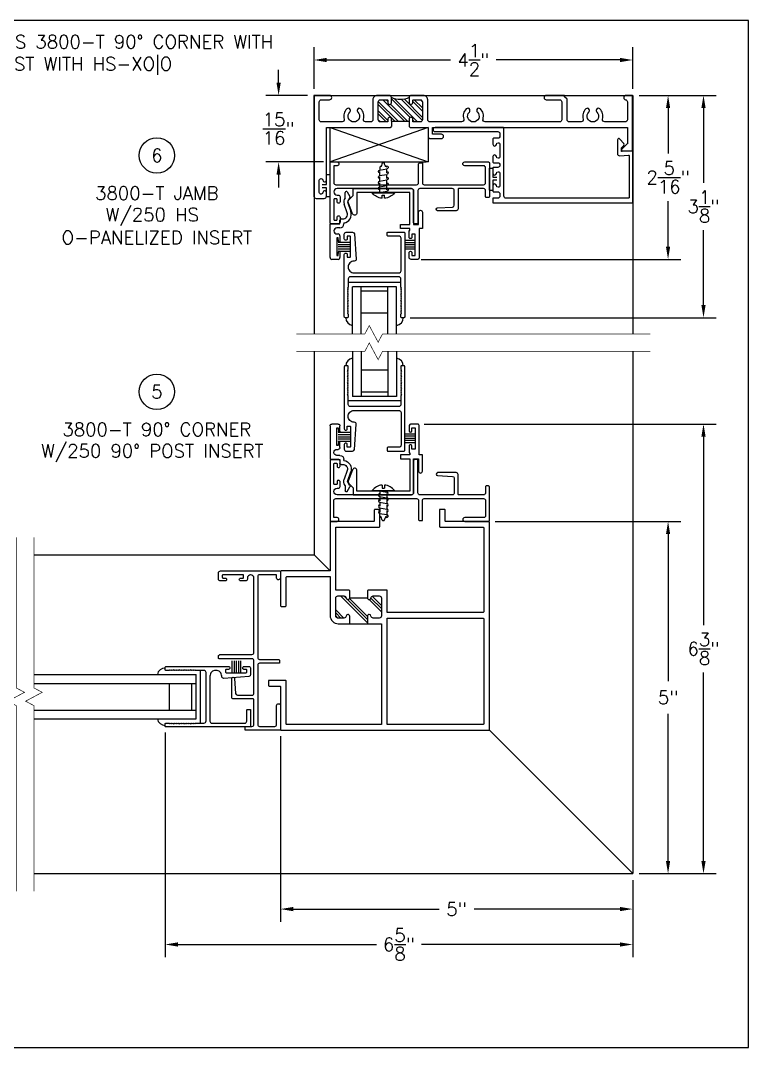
# Model space of a CAD drawing. Extents: x -118 to 134, y 32 to 229.
# Drawn here: x 3.5 to 13.78, y 31.68 to 46.18 of the extents above; entities that cross this region are included whole.
import ezdxf
from ezdxf.enums import TextEntityAlignment as Align

# ---------------------------------------------------------------- set-up
doc = ezdxf.new("R2010")
doc.units = 0
doc.header["$MEASUREMENT"] = 0
doc.layers.get('0').update_dxf_attribs({"linetype": 'CONTINUOUS'})
doc.layers.get('Defpoints').update_dxf_attribs({"linetype": 'CONTINUOUS'})
for name, color, linetype in [('FRAME', 1, 'CONTINUOUS'), ('GLASS', 7, 'CONTINUOUS'), ('GLAZING', 7, 'CONTINUOUS'), ('MISC', 7, 'CONTINUOUS'), ('SEAL', 7, 'CONTINUOUS'), ('TEXT', 7, 'CONTINUOUS'), ('VENT', 5, 'CONTINUOUS')]:
    doc.layers.add(name, color=color, linetype=linetype)
doc.layers.add('No Print', color=30, linetype='CONTINUOUS', plot=False)
doc.styles.get("Standard").update_dxf_attribs({"font": 'romans.shx'})
doc.dimstyles.new('QUARTER SCALE', dxfattribs={"dimscale": 3, "dimtxt": 0.0625, "dimasz": 0.06, "dimexe": 0.06, "dimexo": 0.031, "dimgap": 0.039, "dimtad": 0, "dimtih": 1, "dimtoh": 1, "dimdec": 4, "dimzin": 0, "dimdsep": 46, "dimlunit": 4, "dimtxsty": 'Standard', "dimcen": 0.09, "dimadec": 0, "dimazin": 0, "dimtfac": 1, "dimtdec": 4, "dimtofl": 0, "dimtmove": 0, "dimatfit": 3, "dimfxl": 0, "dimtolj": 1, "dimtzin": 0, "dimarcsym": 0})

# ---------------------------------------------------------------- blocks, each defined once
blk = doc.blocks.new('2022 DG LEAD STILE')
blk.add_lwpolyline([(0.377, -0.275), (0.35, -0.275, 0.414214), (0.34, -0.285), (0.34, -0.565, 0.414214), (0.35, -0.575), (0.377, -0.575, 0.414214), (0.387, -0.565), (0.387, -0.535, -0.414214), (0.407, -0.515), (0.408, -0.515, -0.414214), (0.427, -0.535), (0.427, -0.602, -0.414214), (0.4, -0.629), (0.312, -0.629, -0.392876), (0.285, -0.604), (0.259, -0.25, -0.435878), (0.286, -0.221), (0.29, -0.221, 0.414214), (0.373, -0.138), (0.373, -0.137, 0.414214), (0.29, -0.054), (-0.343, -0.054, 0.414214), (-0.374, -0.085), (-0.374, -0.544, 0.414214), (-0.343, -0.575), (-0.188, -0.575, -0.414214), (-0.178, -0.585), (-0.178, -0.619, -0.414214), (-0.188, -0.629), (-0.413, -0.629, -0.414214), (-0.427, -0.614), (-0.427, 0.563, -0.414214), (-0.413, 0.578), (-0.382, 0.578, -0.414214), (-0.373, 0.568), (-0.373, 0.528), (-0.382, 0.518), (-0.373, 0.508), (-0.382, 0.498), (-0.373, 0.488), (-0.382, 0.478), (-0.373, 0.468), (-0.382, 0.458), (-0.373, 0.448), (-0.382, 0.438), (-0.373, 0.428), (-0.382, 0.418), (-0.373, 0.408), (-0.382, 0.398), (-0.373, 0.388), (-0.382, 0.378), (-0.373, 0.368), (-0.382, 0.358), (-0.373, 0.348), (-0.382, 0.338), (-0.373, 0.328), (-0.382, 0.318), (-0.373, 0.308), (-0.382, 0.298), (-0.373, 0.288), (-0.382, 0.278), (-0.373, 0.268), (-0.382, 0.258), (-0.373, 0.248), (-0.382, 0.238), (-0.373, 0.228), (-0.382, 0.218), (-0.373, 0.208), (-0.382, 0.198), (-0.373, 0.188), (-0.382, 0.178), (-0.373, 0.168), (-0.382, 0.158), (-0.378, 0.153), (-0.373, 0.153), (-0.373, 0.031, 0.414214), (-0.341, 0), (0.341, 0, 0.414214), (0.372, 0.031), (0.372, 0.153), (0.377, 0.153), (0.382, 0.158), (0.372, 0.168), (0.382, 0.178), (0.372, 0.188), (0.382, 0.198), (0.372, 0.208), (0.382, 0.218), (0.372, 0.228), (0.382, 0.238), (0.372, 0.248), (0.382, 0.258), (0.372, 0.268), (0.382, 0.278), (0.372, 0.288), (0.382, 0.298), (0.372, 0.308), (0.382, 0.318), (0.372, 0.328), (0.382, 0.338), (0.372, 0.348), (0.382, 0.358), (0.372, 0.368), (0.382, 0.378), (0.372, 0.388), (0.382, 0.398), (0.372, 0.408), (0.382, 0.418), (0.372, 0.428), (0.382, 0.438), (0.372, 0.448), (0.382, 0.458), (0.372, 0.468), (0.382, 0.478), (0.372, 0.488), (0.382, 0.498), (0.372, 0.508), (0.382, 0.518), (0.372, 0.528), (0.372, 0.568, -0.414214), (0.382, 0.578), (0.412, 0.578, -0.414214), (0.427, 0.563), (0.427, -0.316, -0.414214), (0.408, -0.335), (0.407, -0.335, -0.414214), (0.387, -0.316), (0.387, -0.285, 0.414214)], format="xyb", close=True)
blk = doc.blocks.new('5 LINE SEAL')
for p, q in [((0.0434, 0.0155), (0, 0.0155)), ((0.0434, 0.0077), (0, 0.0077)), ((0.0434, 0), (0, 0)), ((0.0434, -0.0078), (0, -0.0078)), ((0.0434, -0.0155), (0, -0.0155))]:
    blk.add_line(p, q)
blk = doc.blocks.new('2005 Block Jamb')
blk.add_lwpolyline([(-0.678, -0.363), (-0.678, -0.081, 0.414214), (-0.705, -0.054), (-1.543, -0.054, 0.414214), (-1.57, -0.081), (-1.57, -0.294, 0.414214), (-1.543, -0.321), (-1.276, -0.321, -0.414214), (-1.249, -0.348), (-1.249, -0.349, -0.414214), (-1.276, -0.375), (-1.614, -0.375, -0.414214), (-1.624, -0.365), (-1.624, 0.115, -0.414214), (-1.614, 0.125), (-1.58, 0.125, -0.414214), (-1.57, 0.115), (-1.57, 0.027, 0.414214), (-1.543, 0), (-1.192, 0, 0.414214), (-1.182, 0.01), (-1.182, 0.286, -0.414214), (-1.155, 0.313), (-0.894, 0.313, -0.970632), (-0.893, 0.273), (-1.103, 0.261, 0.396861), (-1.128, 0.234), (-1.128, 0.027, 0.414214), (-1.101, 0), (-0.642, 0, 0.414214), (-0.615, 0.027), (-0.615, 0.49, -0.414214), (-0.605, 0.5), (-0.58, 0.5, -0.414214), (-0.553, 0.473), (-0.553, 0.027, 0.414214), (-0.526, 0), (0.526, 0, 0.414214), (0.572, 0.045), (0.572, 0.046, 0.414214), (0.526, 0.092), (0.512, 0.092, -0.414214), (0.485, 0.119), (0.485, 0.186, -0.414214), (0.504, 0.206), (0.505, 0.206, -0.414214), (0.525, 0.186), (0.525, 0.156, 0.414214), (0.535, 0.146), (0.562, 0.146, 0.414214), (0.572, 0.156), (0.572, 0.436, 0.414214), (0.562, 0.446), (0.535, 0.446, 0.414214), (0.525, 0.436), (0.525, 0.405, -0.414214), (0.505, 0.386), (0.504, 0.386, -0.414214), (0.485, 0.405), (0.485, 0.473, -0.414214), (0.512, 0.5), (0.599, 0.5, -0.414214), (0.626, 0.473), (0.626, -0.365, -0.414214), (0.616, -0.375), (0.527, -0.375, -0.414214), (0.501, -0.349), (0.501, -0.348, -0.414214), (0.527, -0.321), (0.572, -0.321), (0.572, -0.081, 0.414214), (0.545, -0.054), (-0.597, -0.054, 0.414214), (-0.624, -0.081), (-0.624, -0.351), (-0.636, -0.363)], format="xyb", close=True)
blk = doc.blocks.new('2074 O PANEL BASE CLIP')
blk.add_line((-0.568, 0.564), (-0.568, 0.564))
blk.add_lwpolyline([(-0.419, 0.905), (-0.419, 0.946), (-0.467, 0.946), (-0.467, 0.646), (-0.419, 0.646), (-0.419, 0.687, -0.414214), (-0.401, 0.706), (-0.399, 0.706, -0.414214), (-0.38, 0.687), (-0.38, 0.592), (-0.389, 0.592), (-0.389, 0.564), (-0.258, 0.564), (-0.258, 0.51), (-0.389, 0.51), (-0.389, 0.054), (0.357, 0.054), (0.357, 0.344, -0.832115), (0.417, 0.355), (0.479, 0.193, -0.295941), (0.472, 0.16), (0.412, 0.099), (0.412, 0), (-0.412, 0, -0.414214), (-0.443, 0.031), (-0.443, 0.51), (-0.514, 0.51), (-0.514, 0.333, -0.414214), (-0.54, 0.307), (-0.542, 0.307, -0.414214), (-0.568, 0.333), (-0.568, 0.564), (-0.521, 0.564), (-0.521, 0.98, -0.414214), (-0.501, 1), (-0.411, 1, -0.414214), (-0.38, 0.969), (-0.38, 0.905, -0.414214), (-0.399, 0.886), (-0.401, 0.886, -0.414214)], format="xyb", close=True)
blk = doc.blocks.new('2073 O PANEL GLASS STOP')
for p, q in [((-0.07, 0.394), (-0.07, 0.473)), ((-0.045, 0.446), (-0.049, 0.394)), ((-0.025, 0.446), (-0.045, 0.446)), ((-0.043, 0.5), (0.043, 0.5)), ((-0.025, 0.196), (-0.025, 0.446)), ((0.07, 0.473), (0.07, 0)), ((-0.07, 0.168), (-0.07, 0.249)), ((-0.049, 0.249), (-0.045, 0.196)), ((-0.045, 0.196), (-0.025, 0.196)), ((-0.07, 0.055), (-0.027, 0.055)), ((0.07, 0), (-0.07, 0)), ((-0.07, 0), (-0.07, -0.055)), ((-0.027, 0.141), (-0.043, 0.141)), ((0.015, 0.097), (0.015, 0.099)), ((-0.125, -0.016), (-0.125, 0)), ((-0.085, -0.07), (-0.11, -0.07)), ((-0.179, -0.297), (-0.223, -0.176)), ((-0.171, -0.157), (-0.127, -0.279)), ((-0.21, -0.373), (-0.181, -0.323)), ((-0.173, -0.453), (-0.21, -0.388)), ((-0.145, -0.367), (-0.145, -0.445))]:
    blk.add_line(p, q)
for centre, radius, start, end in [((-0.043, 0.473), 0.027, 90, 180), ((0.043, 0.473), 0.027, 0, 90), ((-0.06, 0.394), 0.0104, 180, 355.3894), ((-0.06, 0.249), 0.0104, 4.5378, 180), ((-0.043, 0.168), 0.027, 180, 270), ((-0.07, 0), 0.055, 90, 180), ((-0.027, 0.099), 0.042, 360, 90), ((-0.027, 0.097), 0.042, 270, 0), ((-0.11, -0.135), 0.12, 97.0538, 200), ((-0.11, -0.135), 0.065, 90, 200), ((-0.085, -0.055), 0.015, 270, 0), ((-0.208, -0.308), 0.086, 317.1013, 20), ((-0.197, -0.381), 0.015, 150, 210), ((-0.208, -0.308), 0.031, 330, 20), ((-0.16, -0.445), 0.015, 210, 0)]:
    blk.add_arc(centre, radius, start, end)
blk = doc.blocks.new('SCREW')
at = {"color": 7, "linetype": 'Continuous'}
for p, q in [((4.5991, 5.7723), (4.5991, 5.6936)), ((4.6012, 5.7723), (4.5991, 5.7723)), ((4.6012, 5.7723), (4.6012, 5.6936)), ((4.4942, 5.7315), (4.4942, 5.7344)), ((4.5106, 5.745), (4.5201, 5.745)), ((4.5202, 5.7459), (4.5157, 5.72)), ((4.5399, 5.745), (4.5253, 5.745)), ((4.5401, 5.7459), (4.5355, 5.72)), ((4.5597, 5.745), (4.5451, 5.745)), ((4.5599, 5.7459), (4.5553, 5.72)), ((4.5795, 5.745), (4.5649, 5.745)), ((4.5797, 5.7459), (4.5751, 5.72)), ((4.5994, 5.745), (4.5848, 5.745)), ((4.5995, 5.7459), (4.595, 5.72)), ((4.6095, 5.7371), (4.6095, 5.7287)), ((4.6201, 5.7371), (4.6095, 5.7371)), ((4.6201, 5.7287), (4.6095, 5.7287)), ((4.5304, 5.7209), (4.5157, 5.7209)), ((4.5503, 5.7209), (4.5356, 5.7209)), ((4.5701, 5.7209), (4.5554, 5.7209)), ((4.5899, 5.7209), (4.5752, 5.7209)), ((4.5991, 5.7209), (4.595, 5.7209)), ((4.6012, 5.6936), (4.5991, 5.6936))]:
    blk.add_line(p, q, dxfattribs=at)
for centre, radius, start, end in [((4.5696, 5.7329), 0.0504, 4.774, 51.282), ((4.4963, 5.7344), 0.0021, 101.7651, 180), ((4.4963, 5.7315), 0.0021, 180, 258.2349), ((4.4904, 5.7628), 0.0269, 281.7651, 318.6614), ((4.4904, 5.7031), 0.0269, 41.3386, 78.2349), ((4.5253, 5.745), 0.00514, 0, 180), ((4.5451, 5.745), 0.00514, 0, 180), ((4.5649, 5.745), 0.00514, 0, 180), ((4.5848, 5.745), 0.00514, 0, 180), ((4.5696, 5.7329), 0.0504, 308.718, 355.226), ((4.5106, 5.7209), 0.00514, 136.8106, 0), ((4.5304, 5.7209), 0.00514, 180, 0), ((4.5304, 5.7209), 0.00514, 180, 0), ((4.5503, 5.7209), 0.00514, 180, 0), ((4.5701, 5.7209), 0.00514, 180, 0), ((4.5701, 5.7209), 0.00514, 180, 0), ((4.5899, 5.7209), 0.00514, 180, 0), ((4.5899, 5.7209), 0.00514, 180, 0)]:
    blk.add_arc(centre, radius, start, end, dxfattribs=at)
blk = doc.blocks.new('P48 90 Corner Mullion')
h = blk.add_hatch()
h.set_pattern_fill('PLAST', color=256, angle=45, style=0)
h.set_pattern_definition([(45, (-6.56593, -27.63443), (-0.1767767, 0.1767767), []), (45, (-6.58803, -27.61234), (-0.1767767, 0.1767767), []), (45, (-6.61013, -27.59024), (-0.1767767, 0.1767767), [])])
h.paths.add_polyline_path([(0.135, 1.972), (0.03, 1.972), (0.03, 1.722), (0.135, 1.722, -0.414214), (0.16, 1.697), (0.16, 1.697, -0.38311), (0.138, 1.672, 0.38311), (0.11, 1.641), (0.11, 1.555, 0.414214), (0.141, 1.524), (0.391, 1.524, 0.414214), (0.422, 1.555), (0.422, 1.641, 0.38311), (0.394, 1.672, -0.38311), (0.372, 1.697), (0.372, 1.697, -0.414214), (0.397, 1.722), (0.397, 1.972, -0.414214), (0.372, 1.997), (0.372, 1.997, -0.38311), (0.394, 2.022, 0.38311), (0.422, 2.053), (0.422, 2.139, 0.414214), (0.391, 2.17), (0.141, 2.17, 0.414214), (0.11, 2.139), (0.11, 2.053, 0.38311), (0.138, 2.022, -0.38311), (0.16, 1.997), (0.16, 1.997, -0.414214)])
for p, q in [((0.03, 1.972), (0.03, 1.722)), ((0.397, 1.972), (0.397, 1.722))]:
    blk.add_line(p, q)
for points in [[(0.03, 1.722), (0.03, 1.524), (-1.395, 1.524), (-1.395, 2.86, -0.414214), (-1.385, 2.87), (-0.78, 2.87, 0.414214), (-0.77, 2.88), (-0.77, 3.11, 0.414214), (-0.78, 3.12), (-0.84, 3.12, 0.414214), (-0.85, 3.11), (-0.85, 2.96, -0.414214), (-0.86, 2.95), (-1.465, 2.95, 0.414214), (-1.475, 2.94), (-1.475, 0.01, 0.414214), (-1.465, 0), (1.465, 0, 0.414214), (1.475, 0.01), (1.475, 0.615, -0.414214), (1.485, 0.625), (1.635, 0.625, 0.414214), (1.645, 0.635), (1.645, 0.695, 0.414214), (1.635, 0.705), (1.405, 0.705, 0.414214), (1.395, 0.695), (1.395, 0.09, -0.414214), (1.385, 0.08), (0.2, 0.08, -0.414214), (0.19, 0.09), (0.19, 1.444), (0.502, 1.444), (0.502, 1.712, 0.414214), (0.492, 1.722), (0.397, 1.722, 0.414214), (0.372, 1.697), (0.372, 1.697, 0.38311), (0.394, 1.672, -0.38311), (0.422, 1.641), (0.422, 1.555, -0.414214), (0.391, 1.524), (0.141, 1.524, -0.414214), (0.11, 1.555), (0.11, 1.641, -0.38311), (0.138, 1.672, 0.38311), (0.16, 1.697), (0.16, 1.697, 0.414214), (0.135, 1.722), (0.03, 1.722)], [(0.03, 1.972), (0.135, 1.972, 0.414214), (0.16, 1.997), (0.16, 1.997, 0.38311), (0.138, 2.022, -0.38311), (0.11, 2.053), (0.11, 2.139, -0.414214), (0.141, 2.17), (0.391, 2.17, -0.414214), (0.422, 2.139), (0.422, 2.053, -0.38311), (0.394, 2.022, 0.38311), (0.372, 1.997), (0.372, 1.997, 0.414214), (0.397, 1.972), (0.492, 1.972, 0.414214), (0.502, 1.982), (0.502, 2.17), (1.385, 2.17, -0.414214), (1.395, 2.16), (1.395, 1.555, 0.414214), (1.405, 1.545), (1.635, 1.545, 0.414214), (1.645, 1.555), (1.645, 1.615, 0.414214), (1.635, 1.625), (1.485, 1.625, -0.414214), (1.475, 1.635), (1.475, 2.24, 0.414214), (1.465, 2.25), (0.775, 2.25), (0.775, 2.94, 0.414214), (0.765, 2.95), (0.285, 2.95, 0.414214), (0.275, 2.94), (0.275, 2.88, 0.414214), (0.285, 2.87), (0.685, 2.87, -0.414214), (0.695, 2.86), (0.695, 2.25), (0.147, 2.25, 0.414214), (0.03, 2.133), (0.03, 1.972)]]:
    blk.add_lwpolyline(points, format="xyb")
blk.add_lwpolyline([(-1.385, 0.08, -0.414214), (-1.395, 0.09), (-1.395, 1.444), (0.11, 1.444), (0.11, 0.09, -0.414214), (0.1, 0.08)], format="xyb", close=True)
blk = doc.blocks.new('3811 WW_YK INSERT CLIP')
blk.add_lwpolyline([(1.964, 0.67), (1.964, 0.735), (-0.001, 0.735, 0.414214), (-0.011, 0.725), (-0.011, 0.01, 0.440011), (0, 0), (0.138, 0.012, -0.440011), (0.149, 0.002), (0.149, -0.04), (0.115, -0.074, 0.395486), (0.114, -0.102), (0.17, -0.165, 0.691708), (0.205, -0.152), (0.205, 0.04, 0.440011), (0.171, 0.071), (0.05, 0.061, -0.440011), (0.039, 0.071), (0.039, 0.66, -0.414214), (0.049, 0.67), (1.777, 0.67, -0.414214), (1.808, 0.639), (1.808, -0.317, 0.414214), (1.818, -0.327), (2.781, -0.327, 0.414214), (2.809, -0.299, 0.414214), (2.781, -0.271), (1.895, -0.271, -0.414214), (1.864, -0.24), (1.864, -0.206, -0.414214), (1.895, -0.175), (1.954, -0.175, 0.414214), (1.964, -0.165), (1.964, -0.091, 0.414214), (1.939, -0.066, 0.399638), (1.914, -0.089, -0.400364), (1.889, -0.113, -0.414214), (1.864, -0.088), (1.864, 0.082, -0.414214), (1.889, 0.107, -0.400364), (1.914, 0.083, 0.399638), (1.939, 0.059, 0.414214), (1.964, 0.084), (1.964, 0.159, 0.414214), (1.954, 0.169), (1.895, 0.169, -0.414214), (1.864, 0.2), (1.864, 0.204, -0.414214), (1.895, 0.235), (1.954, 0.235, 0.414214), (1.964, 0.245), (1.964, 0.319, 0.414214), (1.939, 0.344, 0.399638), (1.914, 0.321, -0.400364), (1.889, 0.297, -0.414214), (1.864, 0.322), (1.864, 0.492, -0.414214), (1.889, 0.517, -0.400364), (1.914, 0.493, 0.399638), (1.939, 0.469, 0.414214), (1.964, 0.494), (1.964, 0.569, 0.414214), (1.954, 0.579), (1.895, 0.579, -0.414214), (1.864, 0.61), (1.864, 0.639, -0.414214), (1.895, 0.67), (1.964, 0.67)], format="xyb", close=True)
blk = doc.blocks.new('3805 BLOCK FRAME')
h = blk.add_hatch()
h.set_pattern_fill('ANSI32', color=256, scale=0.25, style=0)
h.set_pattern_definition([(45, (-4.16348, -5.189), (-0.0662913, 0.0662913), []), (45, (-4.11928, -5.189), (-0.0662913, 0.0662913), [])])
h.paths.add_polyline_path([(-0.819, 1.361, 0.414214), (-0.85, 1.392), (-0.946, 1.392, 0.414214), (-0.956, 1.382), (-0.956, 1.351, -0.414214), (-0.98, 1.326, -0.414214), (-1.005, 1.351), (-1.005, 1.423, -0.235384), (-1.256, 1.423), (-1.256, 1.351, -0.414214), (-1.282, 1.326, -0.414214), (-1.306, 1.351), (-1.306, 1.382, 0.414214), (-1.316, 1.392), (-1.413, 1.392, 0.414214), (-1.444, 1.361), (-1.444, 1.111, 0.414214), (-1.413, 1.08), (-1.316, 1.08, 0.414214), (-1.306, 1.09), (-1.306, 1.121, -0.414214), (-1.282, 1.146, -0.414214), (-1.256, 1.121), (-1.256, 1.09), (-1.005, 1.09), (-1.005, 1.121, -0.414214), (-0.98, 1.146, -0.414214), (-0.956, 1.121), (-0.956, 1.09, 0.414214), (-0.946, 1.08), (-0.85, 1.08, 0.414214), (-0.819, 1.111)])
for q in [(-1.256, 1.09), (-1.005, 1.015)]:
    blk.add_line((-1.005, 1.09), q)
blk.add_lwpolyline([(-3.452, 1.454), (-3.193, 1.454, -0.414214), (-3.162, 1.423, -0.414214), (-3.193, 1.392), (-3.381, 1.392, 0.414214), (-3.412, 1.361), (-3.412, 1.111, 0.414214), (-3.381, 1.08), (-2.329, 1.08, 0.5024), (-2.299, 1.12, -0.280293), (-2.262, 1.264, -0.498955), (-2.213, 1.256, -0.334263), (-2.219, 1.219, 2.470836), (-2.106, 1.219, -0.334263), (-2.112, 1.256, -0.498955), (-2.063, 1.264, -0.280293), (-2.026, 1.12, 0.5024), (-1.996, 1.08), (-1.549, 1.08, 0.414214), (-1.518, 1.111), (-1.518, 1.392, -0.414214), (-1.456, 1.454), (-1.287, 1.454, -0.414214), (-1.256, 1.423), (-1.256, 1.351, -0.414214), (-1.282, 1.326, -0.414214), (-1.306, 1.351), (-1.306, 1.382, 0.414214), (-1.316, 1.392), (-1.413, 1.392, 0.414214), (-1.444, 1.361), (-1.444, 1.111, 0.414214), (-1.413, 1.08), (-1.316, 1.08, 0.414214), (-1.306, 1.09), (-1.306, 1.121, -0.414214), (-1.282, 1.146, -0.414214), (-1.256, 1.121), (-1.256, 1.09), (-1.256, 1.015), (-1.271, 1), (-1.524, 1), (-1.524, 0.875, -0.414214), (-1.556, 0.844), (-1.711, 0.844, -0.414214), (-1.742, 0.875, -0.414214), (-1.711, 0.906), (-1.586, 0.906), (-1.586, 1), (-4.338, 1), (-4.338, 0.776, 0.198912), (-4.335, 0.769), (-4.255, 0.69, -0.668179), (-4.263, 0.673), (-4.403, 0.673, -0.414214), (-4.412, 0.683), (-4.412, 1.444, -0.414214), (-4.403, 1.454), (-4.319, 1.454, -0.414214), (-4.287, 1.423, -0.358249), (-4.312, 1.393, 0.358249), (-4.338, 1.362), (-4.338, 1.111, 0.414214), (-4.306, 1.08), (-4.017, 1.08, 0.5024), (-3.987, 1.12, -0.280293), (-3.95, 1.264, -0.498955), (-3.901, 1.256), (-3.901, 1.256, -0.334263), (-3.907, 1.219, 2.470836), (-3.794, 1.219, -0.334263), (-3.8, 1.256), (-3.8, 1.256, -0.498955), (-3.751, 1.264, -0.280293), (-3.714, 1.12, 0.5024), (-3.684, 1.08), (-3.518, 1.08, 0.414214), (-3.487, 1.111), (-3.487, 1.399), (-3.452, 1.434)], format="xyb", close=True)
blk.add_lwpolyline([(-1.005, 1.09), (-1.005, 1.121, -0.414214), (-0.98, 1.146, -0.414214), (-0.956, 1.121), (-0.956, 1.09, 0.414214), (-0.946, 1.08), (-0.85, 1.08, 0.414214), (-0.819, 1.111), (-0.819, 1.361, 0.414214), (-0.85, 1.392), (-0.946, 1.392, 0.414214), (-0.956, 1.382), (-0.956, 1.351, -0.414214), (-0.98, 1.326), (-0.98, 1.326, -0.414214), (-1.005, 1.351), (-1.005, 1.423, -0.414214), (-0.975, 1.454), (-0.806, 1.454, -0.414214), (-0.744, 1.392), (-0.744, 1.111, 0.414214), (-0.712, 1.08), (-0.641, 1.08, 0.5024), (-0.611, 1.12, -0.280293), (-0.574, 1.264, -0.498955), (-0.525, 1.256), (-0.525, 1.256, -0.334263), (-0.531, 1.219, 2.470836), (-0.418, 1.219, -0.334263), (-0.424, 1.256, -0.498955), (-0.375, 1.264, -0.280293), (-0.338, 1.12, 0.5024), (-0.308, 1.08), (-0.018, 1.08, 0.414214), (0.013, 1.111), (0.013, 1.361, 0.414214), (-0.018, 1.392), (-0.131, 1.392, -0.414214), (-0.162, 1.423, -0.414214), (-0.131, 1.454), (0.088, 1.454), (0.088, 0.031, -0.414214), (0.056, 0), (-0.056, 0, -0.414214), (-0.087, 0.031), (-0.087, 0.083, -0.414214), (-0.062, 0.107), (-0.062, 0.107, -0.399638), (-0.038, 0.084, 0.399638), (-0.013, 0.06), (-0.013, 0.06, 0.414214), (0.013, 0.085), (0.013, 0.255, 0.414214), (-0.013, 0.28), (-0.013, 0.28, 0.399638), (-0.038, 0.256, -0.399638), (-0.062, 0.232, -0.414214), (-0.087, 0.257), (-0.087, 0.309), (-0.087, 1), (-0.99, 1), (-1.005, 1.015)], format="xyb")
blk.add_arc((-1.131, 1.675), 0.281, 243.5092, 296.4908)
blk = doc.blocks.new('*D156')
at = {"color": 0, "lineweight": -2}
for p, q in [((5.546, 36.13), (5.546, 32.958)), ((12.148, 34.045), (12.148, 32.958)), ((5.726, 33.138), (8.529, 33.138)), ((11.968, 33.138), (9.165, 33.138))]:
    blk.add_line(p, q, dxfattribs=at)
at = {"color": 0}
for points in [[(5.726, 33.168), (5.726, 33.108), (5.546, 33.138)], [(11.968, 33.168), (11.968, 33.108), (12.148, 33.138)]]:
    blk.add_solid(points, dxfattribs=at)
at = {"layer": 'Defpoints', "color": 0}
for p in [(5.546, 36.223), (12.148, 34.138), (12.148, 33.138)]:
    blk.add_point(p, dxfattribs=at)
at = {"color": 0, "insert": (8.847, 33.138), "char_height": 0.1875, "attachment_point": 5}
blk.add_mtext('\\A1;6{\\H1.000000x;\\S5/8;}"', dxfattribs=at)
blk = doc.blocks.new('*D157')
at = {"color": 0, "lineweight": -2}
for p, q in [((7.648, 45.22), (7.648, 45.807)), ((12.148, 45.22), (12.148, 45.807)), ((7.828, 45.627), (9.576, 45.627)), ((11.968, 45.627), (10.22, 45.627))]:
    blk.add_line(p, q, dxfattribs=at)
at = {"color": 0}
for points in [[(7.828, 45.657), (7.828, 45.597), (7.648, 45.627)], [(11.968, 45.657), (11.968, 45.597), (12.148, 45.627)]]:
    blk.add_solid(points, dxfattribs=at)
at = {"layer": 'Defpoints', "color": 0}
for p in [(12.148, 45.627), (7.648, 45.127), (12.148, 45.127)]:
    blk.add_point(p, dxfattribs=at)
at = {"color": 0, "insert": (9.898, 45.627), "char_height": 0.1875, "attachment_point": 5}
blk.add_mtext('\\A1;4{\\H1.000000x;\\S1/2;}"', dxfattribs=at)
blk = doc.blocks.new('*D158')
at = {"color": 0, "lineweight": -2}
for p, q in [((12.241, 45.127), (13.328, 45.127)), ((13.148, 44.947), (13.148, 43.893)), ((13.148, 42.168), (13.148, 43.222)), ((9.008, 41.988), (13.328, 41.988))]:
    blk.add_line(p, q, dxfattribs=at)
at = {"color": 0}
for points in [[(13.118, 44.947), (13.178, 44.947), (13.148, 45.127)], [(13.118, 42.168), (13.178, 42.168), (13.148, 41.988)]]:
    blk.add_solid(points, dxfattribs=at)
at = {"layer": 'Defpoints', "color": 0}
for p in [(12.148, 45.127), (8.915, 41.988), (13.148, 41.988)]:
    blk.add_point(p, dxfattribs=at)
at = {"color": 0, "insert": (13.148, 43.558), "char_height": 0.1875, "attachment_point": 5}
blk.add_mtext('\\A1;3{\\H1.000000x;\\S1/8;}"', dxfattribs=at)
blk = doc.blocks.new('*D159')
at = {"color": 0, "lineweight": -2}
for p, q in [((12.241, 45.127), (12.828, 45.127)), ((12.648, 44.947), (12.648, 44.305)), ((12.648, 42.992), (12.648, 43.634)), ((9.159, 42.812), (12.828, 42.812))]:
    blk.add_line(p, q, dxfattribs=at)
at = {"color": 0}
for points in [[(12.618, 44.947), (12.678, 44.947), (12.648, 45.127)], [(12.618, 42.992), (12.678, 42.992), (12.648, 42.812)]]:
    blk.add_solid(points, dxfattribs=at)
at = {"layer": 'Defpoints', "color": 0}
for p in [(12.148, 45.127), (9.066, 42.812), (12.648, 42.812)]:
    blk.add_point(p, dxfattribs=at)
at = {"color": 0, "insert": (12.648, 43.969), "char_height": 0.1875, "attachment_point": 5}
blk.add_mtext('\\A1;2{\\H1.000000x;\\S5/16;}"', dxfattribs=at)
blk = doc.blocks.new('*D161')
at = {"color": 0, "lineweight": -2}
for p, q in [((7.174, 36.079), (7.174, 33.458)), ((12.148, 34.045), (12.148, 33.458)), ((7.354, 33.638), (9.415, 33.638)), ((11.968, 33.638), (9.908, 33.638))]:
    blk.add_line(p, q, dxfattribs=at)
at = {"color": 0}
for points in [[(7.354, 33.668), (7.354, 33.608), (7.174, 33.638)], [(11.968, 33.668), (11.968, 33.608), (12.148, 33.638)]]:
    blk.add_solid(points, dxfattribs=at)
at = {"layer": 'Defpoints', "color": 0}
for p in [(7.174, 36.172), (12.148, 34.138), (7.174, 33.638)]:
    blk.add_point(p, dxfattribs=at)
at = {"color": 0, "insert": (9.661, 33.638), "char_height": 0.1875, "attachment_point": 5}
blk.add_mtext('\\A1;5"', dxfattribs=at)
blk = doc.blocks.new('*D162')
at = {"color": 0, "lineweight": -2}
for p, q in [((10.207, 39.112), (12.828, 39.112)), ((12.648, 38.932), (12.648, 36.854)), ((12.648, 34.318), (12.648, 36.397)), ((12.241, 34.138), (12.828, 34.138))]:
    blk.add_line(p, q, dxfattribs=at)
at = {"color": 0}
for points in [[(12.618, 38.932), (12.678, 38.932), (12.648, 39.112)], [(12.618, 34.318), (12.678, 34.318), (12.648, 34.138)]]:
    blk.add_solid(points, dxfattribs=at)
at = {"layer": 'Defpoints', "color": 0}
for p in [(10.114, 39.112), (12.648, 39.112), (12.148, 34.138)]:
    blk.add_point(p, dxfattribs=at)
at = {"color": 0, "insert": (12.648, 36.625), "char_height": 0.1875, "attachment_point": 5}
blk.add_mtext('\\A1;5"', dxfattribs=at)
blk = doc.blocks.new('*D163')
at = {"color": 0, "lineweight": -2}
for p, q in [((9.204, 40.487), (13.328, 40.487)), ((13.148, 40.307), (13.148, 37.648)), ((13.148, 34.318), (13.148, 36.977)), ((12.241, 34.138), (13.328, 34.138))]:
    blk.add_line(p, q, dxfattribs=at)
at = {"color": 0}
for points in [[(13.118, 40.307), (13.178, 40.307), (13.148, 40.487)], [(13.118, 34.318), (13.178, 34.318), (13.148, 34.138)]]:
    blk.add_solid(points, dxfattribs=at)
at = {"layer": 'Defpoints', "color": 0}
for p in [(9.111, 40.487), (13.148, 40.487), (12.148, 34.138)]:
    blk.add_point(p, dxfattribs=at)
at = {"color": 0, "insert": (13.148, 37.313), "char_height": 0.1875, "attachment_point": 5}
blk.add_mtext('\\A1;6{\\H1.000000x;\\S3/8;}"', dxfattribs=at)
blk = doc.blocks.new('*D165')
at = {"color": 0, "lineweight": -2}
for p, q in [((7.148, 45.307), (7.148, 45.487)), ((7.555, 45.127), (6.968, 45.127)), ((7.781, 44.187), (6.968, 44.187)), ((7.148, 44.007), (7.148, 43.827))]:
    blk.add_line(p, q, dxfattribs=at)
at = {"color": 0}
for points in [[(7.118, 45.307), (7.178, 45.307), (7.148, 45.127)], [(7.118, 44.007), (7.178, 44.007), (7.148, 44.187)]]:
    blk.add_solid(points, dxfattribs=at)
at = {"layer": 'Defpoints', "color": 0}
for p in [(7.148, 45.127), (7.648, 45.127), (7.874, 44.187)]:
    blk.add_point(p, dxfattribs=at)
at = {"color": 0, "insert": (7.148, 44.657), "char_height": 0.1875, "attachment_point": 5}
blk.add_mtext('\\A1;{\\H1.000000x;\\S15/16;}"', dxfattribs=at)

msp = doc.modelspace()

# ---------------------------------------------------------------- linework, layer by layer
for p, q in [((8.8751, 42.48568), (8.1301, 42.48568)), ((8.8151, 42.42568), (8.1901, 42.42568)), ((8.8751, 40.8133), (8.1301, 40.8133)), ((8.8151, 40.8733), (8.1901, 40.8733)), ((6.04385, 36.26336), (6.04385, 37.00836)), ((5.98385, 36.32336), (5.98385, 36.94836))]:
    msp.add_line(p, q)
at = {"color": 7}
for p, q in [((8.1901, 41.75942), (8.1901, 42.42568)), ((8.3151, 41.75942), (8.3151, 42.42568)), ((8.6901, 42.36368), (8.3151, 42.36368)), ((8.6901, 41.75938), (8.6901, 42.42568)), ((8.8151, 41.75938), (8.8151, 42.42568)), ((8.6901, 42.05068), (8.3151, 42.05068)), ((8.1901, 41.51358), (8.1901, 40.8733)), ((8.3151, 41.51358), (8.3151, 40.8733)), ((8.6901, 41.51353), (8.6901, 40.8733)), ((8.8151, 41.51353), (8.8151, 40.8733)), ((8.6901, 41.2483), (8.3151, 41.2483)), ((8.6901, 40.9353), (8.3151, 40.9353)), ((3.69246, 36.94836), (5.98385, 36.94836)), ((3.69246, 36.82336), (5.98385, 36.82336)), ((5.60885, 36.44836), (5.60885, 36.82336)), ((5.92185, 36.44836), (5.92185, 36.82336)), ((3.69242, 36.44836), (5.98385, 36.44836)), ((3.69242, 36.32336), (5.98385, 36.32336))]:
    msp.add_line(p, q, dxfattribs=at)
for centre in [(5.42877, 44.27923), (5.42877, 40.94304)]:
    msp.add_circle(centre, 0.25)
for centre, start, end in [((8.20871, 41.98725), 179.523919, 260.364023), ((8.79649, 41.98725), 279.635977, 0.476081), ((8.20871, 41.30575), 99.635977, 180.476081), ((8.79649, 41.30575), 359.523919, 80.364023), ((5.54543, 36.92975), 89.523919, 170.364023), ((5.54543, 36.34197), 189.635977, 270.476081)]:
    msp.add_arc(centre, 0.11116, start, end)
at = {"layer": 'FRAME'}
for p, q in [((7.64808, 45.1269), (7.64808, 41.75942)), ((7.64808, 45.1269), (12.14808, 45.1269)), ((12.14808, 45.1269), (12.14808, 41.75947)), ((7.64808, 41.51358), (7.64808, 38.63837)), ((12.14808, 41.51353), (12.14808, 34.13837)), ((3.69242, 38.63837), (7.64808, 38.63837)), ((7.64808, 38.63837), (7.87435, 38.4121)), ((10.12435, 36.1621), (12.14808, 34.13837)), ((3.69242, 34.13837), (12.14808, 34.13837))]:
    msp.add_line(p, q, dxfattribs=at)
at = {"layer": 'GLASS'}
for p, q in [((9.26008, 44.6729), (7.87435, 44.1869)), ((7.87435, 44.6729), (9.26008, 44.1869)), ((7.87435, 44.1869), (7.87435, 44.6729)), ((9.26008, 44.6729), (9.26008, 44.1869)), ((7.9051, 44.1869), (9.23768, 44.1869))]:
    msp.add_line(p, q, dxfattribs=at)
at = {"layer": 'GLAZING'}
for points, const_width in [([(7.39808, 41.75942), (8.36597, 41.75942)], 0.0094), ([(8.36597, 41.75942), (8.4285, 41.87695), (8.55352, 41.64199), (8.61602, 41.75947), (12.39808, 41.75947)], 0.0094), ([(8.36597, 41.51349), (8.4285, 41.63102), (8.55352, 41.39605), (8.61602, 41.51353), (12.39808, 41.51353)], 0.0094), ([(7.39808, 41.51358), (8.36597, 41.51358)], 0.0094), ([(3.44242, 33.88837), (3.44242, 36.51096), (3.32504, 36.57341), (3.55979, 36.69831), (3.44242, 36.76076), (3.44242, 38.88837)], 0.00939), ([(3.69242, 33.88837), (3.69242, 36.51096), (3.57504, 36.57341), (3.80979, 36.69831), (3.69242, 36.76076), (3.69242, 38.88837)], 0.00939)]:
    msp.add_lwpolyline(points, dxfattribs=dict(at, const_width=const_width))
at = {"layer": 'No Print'}
msp.add_lwpolyline([(13.78317, 46.18399), (-7.21683, 46.18399), (-7.21683, 31.68399), (13.78317, 31.68399)], close=True, dxfattribs=at)
at = {"layer": 'SEAL'}
for p, q in [((9.07735, 43.0779), (8.9301, 43.0779)), ((9.07735, 43.0469), (8.9301, 43.0469)), ((9.07735, 43.0159), (8.9301, 43.0159)), ((9.07735, 42.9849), (8.9301, 42.9849)), ((9.07735, 42.9539), (8.9301, 42.9539)), ((9.07735, 40.34507), (8.9301, 40.34507)), ((9.07735, 40.31407), (8.9301, 40.31407)), ((9.07735, 40.28307), (8.9301, 40.28307)), ((9.07735, 40.25207), (8.9301, 40.25207)), ((9.07735, 40.22107), (8.9301, 40.22107))]:
    msp.add_line(p, q, dxfattribs=at)
at = {"layer": 'SEAL', "linetype": 'Continuous'}
for points in [[(10.23042, 43.92882), (10.17222, 43.92882), (10.17222, 43.7953, -0.41421356), (10.16222, 43.7853), (10.13468, 43.7853, -0.41421356), (10.12468, 43.7953), (10.12468, 44.09126, -0.41421356), (10.13468, 44.10126), (10.16222, 44.10126, -0.41421356), (10.17222, 44.09126), (10.17222, 43.97168), (10.23042, 43.97168)], [(7.76487, 43.86655), (7.82308, 43.86655), (7.82308, 44.00006, -0.41421356), (7.83308, 44.01006), (7.86061, 44.01006, -0.41421356), (7.87061, 44.00006), (7.87061, 43.7041, -0.41421356), (7.86061, 43.6941), (7.83308, 43.6941, -0.41421356), (7.82308, 43.7041), (7.82308, 43.82369), (7.76487, 43.82369)]]:
    msp.add_lwpolyline(points, format="xyb", dxfattribs=at)

# ---------------------------------------------------------------- block references
at = {"layer": 'FRAME', "xscale": -1, "rotation": 359.9999999999993}
for name, p in [('3805 BLOCK FRAME', (7.73558, 43.6729)), ('2005 Block Jamb', (8.5001, 39.48707))]:
    msp.add_blockref(name, p, dxfattribs=at)
at = {"layer": 'FRAME'}
for name, p, rotation in [('3811 WW_YK INSERT CLIP', (12.13808, 44.3459), 179.9999999999994), ('2005 Block Jamb', (8.5001, 43.8119), 180.0000000000008), ('2074 O PANEL BASE CLIP', (8.61085, 43.8119), 180), ('2073 O PANEL GLASS STOP', (7.94485, 43.3119), 180), ('P48 90 Corner Mullion', (10.12435, 37.63707), 90), ('2005 Block Jamb', (6.79935, 37.78632), 90)]:
    msp.add_blockref(name, p, dxfattribs=dict(at, rotation=rotation))
at = {"layer": 'FRAME', "xscale": -1}
for name, p in [('2073 O PANEL GLASS STOP', (7.94485, 39.98707)), ('2074 O PANEL BASE CLIP', (8.61085, 39.48707))]:
    msp.add_blockref(name, p, dxfattribs=at)
at = {"layer": 'MISC', "yscale": 4, "zscale": 4, "rotation": 90}
for p, xscale in [((31.55809, 62.15422), -4), ((31.55809, 21.14476), 4)]:
    msp.add_blockref('SCREW', p, dxfattribs=dict(at, xscale=xscale))
at = {"layer": 'SEAL', "xscale": 4, "yscale": 4, "zscale": 4}
for p, rotation in [((8.1621, 42.99118), 180), ((6.54935, 36.97148), 90)]:
    msp.add_blockref('5 LINE SEAL', p, dxfattribs=dict(at, rotation=rotation))
at = {"layer": 'SEAL', "xscale": -4, "yscale": 4, "zscale": 4}
msp.add_blockref('5 LINE SEAL', (8.1621, 40.3078), dxfattribs=at)
at = {"layer": 'VENT'}
for p, rotation in [((8.5026, 42.56618), 180), ((6.12435, 36.63586), 90)]:
    msp.add_blockref('2022 DG LEAD STILE', p, dxfattribs=dict(at, rotation=rotation))
at = {"layer": 'VENT', "xscale": -1}
msp.add_blockref('2022 DG LEAD STILE', (8.5026, 40.7328), dxfattribs=at)

# ---------------------------------------------------------------- texts
for s, p in [('6', (5.42877, 44.27923)), ('3800-T JAMB', (5.42877, 43.74703)), ('W/250 HS ', (5.42877, 43.44299)), ('O-PANELIZED INSERT', (5.42877, 43.11999)), ('5', (5.42877, 40.94304)), ('3800-T 90%%D CORNER', (5.42877, 40.41085)), ('W/250 90%%D POST INSERT ', (5.42877, 40.1068))]:
    msp.add_text(s, height=0.1875).set_placement(p, align=Align.MIDDLE_CENTER)
at = {"layer": 'TEXT', "insert": (3.28317, 45.69687), "char_height": 0.1875, "width": 8.6357742, "attachment_point": 5}
msp.add_mtext('CONCEPT TO ILLUSTRATE SERIES 3800-T 90%%D CORNER WITH SERIES 250 90%%D POST WITH HS-XO|O', dxfattribs=at)

# ---------------------------------------------------------------- dimensions: what is measured, and where the dimension line sits
for base, p1, p2, picture, middle in [((12.14808, 45.6269), (7.64808, 45.1269), (12.14808, 45.1269), '*D157', (9.89808, 45.6269)), ((12.14808, 33.13837), (5.54635, 36.22336), (12.14808, 34.13837), '*D156', (8.84721, 33.13837)), ((7.17435, 33.63837), (12.14808, 34.13837), (7.17435, 36.17207), '*D161', (9.66121, 33.63837))]:
    dim = msp.add_linear_dim(base=base, p1=p1, p2=p2, dimstyle='QUARTER SCALE')
    dim.commit()
    dim.dimension.update_dxf_attribs({"geometry": picture, "text_midpoint": middle, "dimtype": 160})
for base, p1, p2, angle, picture, middle in [((7.14808, 45.1269), (7.87435, 44.1869), (7.64808, 45.1269), 90, '*D165', (7.14808, 44.6569)), ((13.14808, 41.98818), (12.14808, 45.1269), (8.9151, 41.98818), 90, '*D158', (13.14808, 43.55754)), ((12.64808, 42.8119), (12.14808, 45.1269), (9.06635, 42.8119), 90, '*D159', (12.64808, 43.9694)), ((13.14808, 40.48707), (12.14808, 34.13837), (9.11135, 40.48707), 90, '*D163', (13.14808, 37.31272)), ((12.64808, 39.11207), (12.14808, 34.13837), (10.11435, 39.11207), 270, '*D162', (12.64808, 36.62524))]:
    dim = msp.add_linear_dim(base=base, p1=p1, p2=p2, angle=angle, dimstyle='QUARTER SCALE')
    dim.commit()
    dim.dimension.update_dxf_attribs({"geometry": picture, "text_midpoint": middle, "dimtype": 160})

doc.saveas('drawing.dxf')
